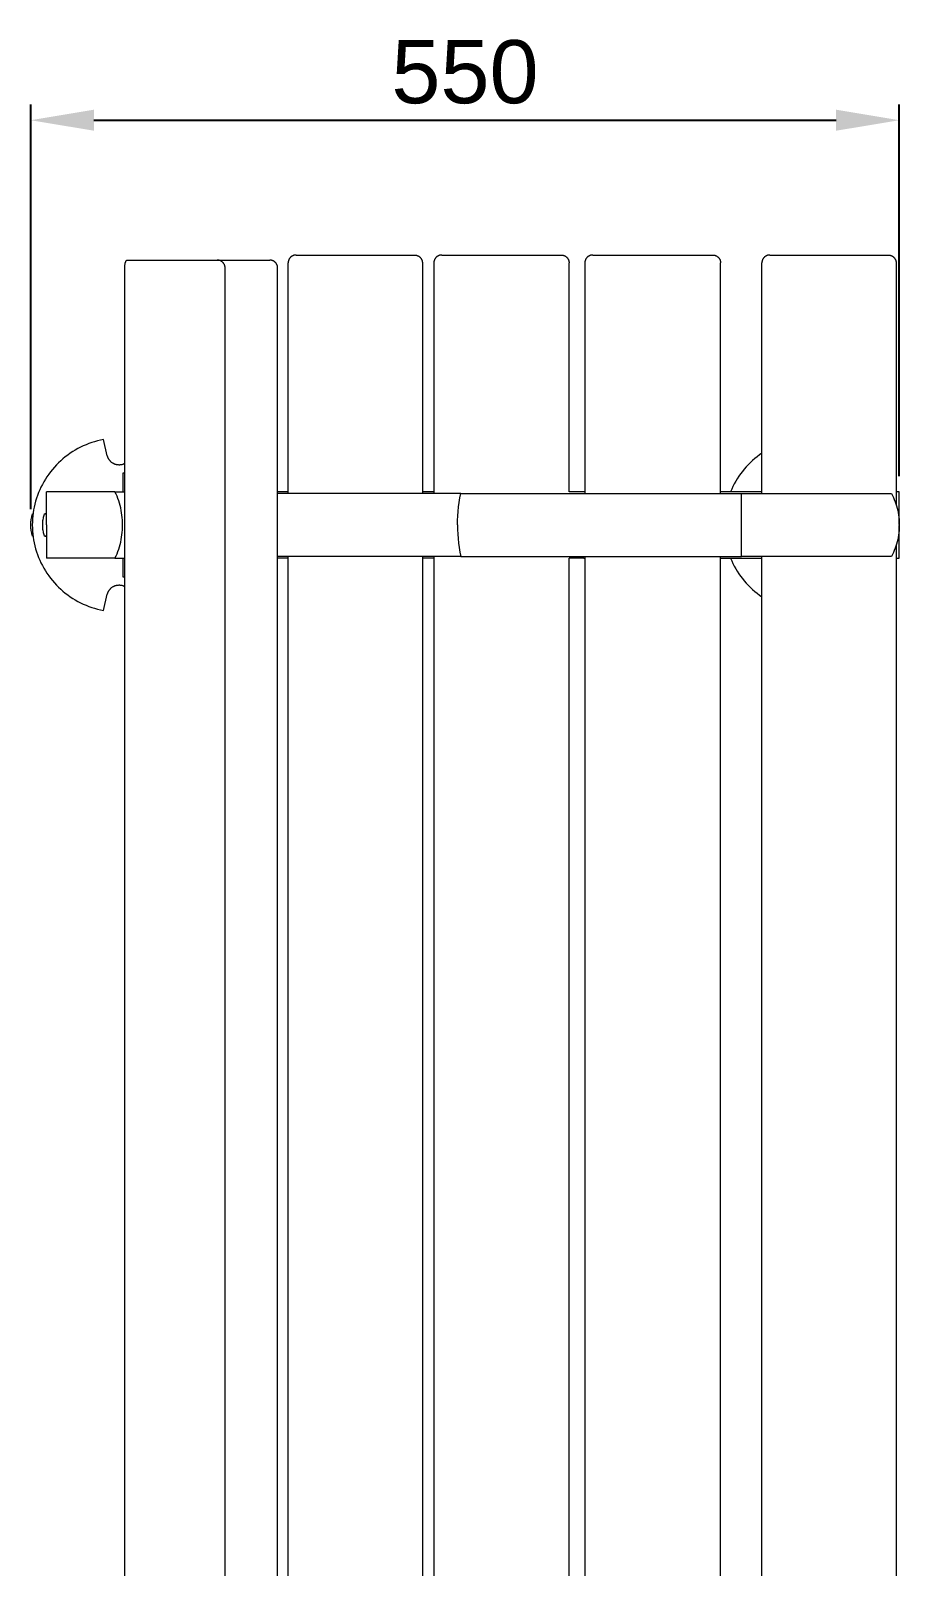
# Model space of a CAD drawing. Header units: millimetres. Extents: x -209 to 4251, y 50 to 3279.
# Drawn here: x -121 to 429, y 1023 to 1995 of the extents above; entities that cross this region are included whole.
import ezdxf

# ---------------------------------------------------------------- set-up
doc = ezdxf.new("R2010")
doc.units = ezdxf.units.MM
doc.layers.add('ZANO_R', color=7, linetype='Continuous', lineweight=0)
doc.layers.add('ZANO_W', color=1, linetype='Continuous', lineweight=0)
doc.styles.get("Standard").update_dxf_attribs({"font": 'ARIALUNI.TTF'})
doc.dimstyles.new('pl i ang', dxfattribs={"dimtxt": 50, "dimasz": 50, "dimexe": 1.25, "dimexo": 0.625, "dimgap": 10, "dimtad": 1, "dimtoh": 1, "dimtxsty": 'Standard', "dimcen": 2.5, "dimclrd": 1, "dimclre": 1, "dimclrt": 1, "dimadec": 0, "dimazin": 0, "dimtfac": 1, "dimtmove": 0, "dimatfit": 3, "dimfxl": 1, "dimarcsym": 1})

# ---------------------------------------------------------------- blocks, each defined once
blk = doc.blocks.new('*D426')
at = {"layer": 'ZANO_W', "color": 1, "lineweight": -2}
for p, q in [((-120.96, 1692.36), (-120.96, 1948.75)), ((429.04, 1713.36), (429.04, 1948.75)), ((-80.96, 1938.75), (389.04, 1938.75))]:
    blk.add_line(p, q, dxfattribs=at)
at = {"layer": 'ZANO_W', "color": 1}
for points in [[(-80.96, 1945.42), (-80.96, 1932.09), (-120.96, 1938.75)], [(389.04, 1932.09), (389.04, 1945.42), (429.04, 1938.75)]]:
    blk.add_solid(points, dxfattribs=at)
at = {"layer": 'ZANO_W', "color": 1, "insert": (154.04, 1969.19), "char_height": 40, "attachment_point": 5}
blk.add_mtext('550', dxfattribs=at)

msp = doc.modelspace()

# ---------------------------------------------------------------- linework, layer by layer
at = {"layer": 'ZANO_R'}
for p, q in [((-61.16, 1847.91), (-61.11, 1848.12)), ((-61.11, 1848.12), (-61.06, 1848.33)), ((-61.06, 1848.33), (-61.01, 1848.52)), ((-61.01, 1848.52), (-60.95, 1848.71)), ((-60.95, 1848.71), (-60.89, 1848.89)), ((-60.89, 1848.89), (-60.83, 1849.06)), ((-60.83, 1849.06), (-60.8, 1849.14)), ((-60.8, 1849.14), (-60.77, 1849.21)), ((-60.77, 1849.21), (-60.73, 1849.29)), ((-60.73, 1849.29), (-60.7, 1849.36)), ((-60.7, 1849.36), (-60.66, 1849.43)), ((-60.66, 1849.43), (-60.63, 1849.5)), ((-60.63, 1849.5), (-60.59, 1849.56)), ((-60.59, 1849.56), (-60.56, 1849.62)), ((-60.56, 1849.62), (-60.52, 1849.67)), ((-60.52, 1849.67), (-60.49, 1849.73)), ((-60.49, 1849.73), (-60.45, 1849.78)), ((-60.45, 1849.78), (-60.41, 1849.82)), ((-60.41, 1849.82), (-60.4, 1849.85)), ((-60.4, 1849.85), (-60.38, 1849.87)), ((-60.38, 1849.87), (-60.36, 1849.89)), ((-60.36, 1849.89), (-60.34, 1849.91)), ((-60.34, 1849.91), (-60.32, 1849.93)), ((-60.32, 1849.93), (-60.3, 1849.95)), ((-60.3, 1849.95), (-60.29, 1849.97)), ((-60.29, 1849.97), (-60.27, 1849.98)), ((-60.27, 1849.98), (-60.25, 1850)), ((-60.25, 1850), (-60.23, 1850.01)), ((-60.23, 1850.01), (-60.21, 1850.03)), ((-60.21, 1850.03), (-60.19, 1850.04)), ((-60.19, 1850.04), (-60.17, 1850.06)), ((-60.17, 1850.06), (-60.16, 1850.07)), ((-60.16, 1850.07), (-60.14, 1850.08)), ((-60.14, 1850.08), (-60.12, 1850.09)), ((-60.12, 1850.09), (-60.1, 1850.1)), ((-60.1, 1850.1), (-60.08, 1850.11)), ((-60.08, 1850.11), (-60.06, 1850.12)), ((-60.06, 1850.12), (-60.05, 1850.13)), ((-60.05, 1850.13), (-60.03, 1850.14)), ((-60.03, 1850.14), (-60.01, 1850.14)), ((-60.01, 1850.14), (-59.99, 1850.15)), ((-59.99, 1850.15), (-59.97, 1850.16)), ((-59.97, 1850.16), (-59.96, 1850.16)), ((-59.96, 1850.16), (-59.94, 1850.16)), ((-59.94, 1850.16), (-59.92, 1850.17)), ((-59.92, 1850.17), (-59.9, 1850.17)), ((-59.9, 1850.17), (-59.89, 1850.17)), ((-59.89, 1850.17), (-59.88, 1850.17)), ((-59.88, 1850.17), (-59.88, 1850.17)), ((-59.88, 1850.17), (-59.87, 1850.17)), ((-59.87, 1850.17), (-59.86, 1850.18)), ((-59.86, 1850.18), (-59.85, 1850.18)), ((-59.85, 1850.18), (-59.84, 1850.18)), ((-59.84, 1850.18), (-59.83, 1850.18)), ((-59.83, 1850.18), (-26.63, 1850.18)), ((-26.63, 1850.18), (-2.87, 1850.18)), ((-2.7, 1850.17), (-2.87, 1850.18)), ((-2.72, 1850.18), (6.63, 1850.18)), ((-2.53, 1850.16), (-2.7, 1850.17)), ((-2.36, 1850.15), (-2.53, 1850.16)), ((-2.19, 1850.13), (-2.36, 1850.15)), ((-2.02, 1850.1), (-2.19, 1850.13)), ((-1.85, 1850.07), (-2.02, 1850.1)), ((-1.69, 1850.03), (-1.85, 1850.07)), ((-1.52, 1849.99), (-1.69, 1850.03)), ((-1.36, 1849.94), (-1.52, 1849.99)), ((-1.2, 1849.89), (-1.36, 1849.94)), ((-1.04, 1849.83), (-1.2, 1849.89)), ((-0.88, 1849.76), (-1.04, 1849.83)), ((-0.72, 1849.69), (-0.88, 1849.76)), ((-0.57, 1849.62), (-0.72, 1849.69)), ((-0.42, 1849.53), (-0.57, 1849.62)), ((-0.27, 1849.45), (-0.42, 1849.53)), ((-0.13, 1849.36), (-0.27, 1849.45)), ((0.01, 1849.26), (-0.13, 1849.36)), ((0.15, 1849.16), (0.01, 1849.26)), ((0.28, 1849.05), (0.15, 1849.16)), ((0.41, 1848.94), (0.28, 1849.05)), ((0.54, 1848.83), (0.41, 1848.94)), ((0.66, 1848.71), (0.54, 1848.83)), ((0.78, 1848.59), (0.66, 1848.71)), ((0.9, 1848.46), (0.78, 1848.59)), ((1.01, 1848.33), (0.9, 1848.46)), ((1.11, 1848.2), (1.01, 1848.33)), ((1.21, 1848.06), (1.11, 1848.2)), ((1.31, 1847.92), (1.21, 1848.06)), ((6.63, 1850.18), (30.4, 1850.18)), ((30.57, 1850.17), (30.4, 1850.18)), ((30.74, 1850.16), (30.57, 1850.17)), ((30.91, 1850.15), (30.74, 1850.16)), ((31.08, 1850.13), (30.91, 1850.15)), ((31.24, 1850.1), (31.08, 1850.13)), ((31.41, 1850.07), (31.24, 1850.1)), ((31.58, 1850.03), (31.41, 1850.07)), ((31.74, 1849.99), (31.58, 1850.03)), ((31.91, 1849.94), (31.74, 1849.99)), ((32.07, 1849.89), (31.91, 1849.94)), ((32.23, 1849.83), (32.07, 1849.89)), ((32.39, 1849.76), (32.23, 1849.83)), ((32.54, 1849.69), (32.39, 1849.76)), ((32.7, 1849.62), (32.54, 1849.69)), ((32.85, 1849.53), (32.7, 1849.62)), ((32.99, 1849.45), (32.85, 1849.53)), ((33.14, 1849.36), (32.99, 1849.45)), ((33.28, 1849.26), (33.14, 1849.36)), ((33.42, 1849.16), (33.28, 1849.26)), ((33.55, 1849.05), (33.42, 1849.16)), ((33.68, 1848.94), (33.55, 1849.05)), ((33.81, 1848.83), (33.68, 1848.94)), ((33.93, 1848.71), (33.81, 1848.83)), ((34.05, 1848.59), (33.93, 1848.71)), ((34.16, 1848.46), (34.05, 1848.59)), ((34.27, 1848.33), (34.16, 1848.46)), ((34.38, 1848.2), (34.27, 1848.33)), ((34.48, 1848.06), (34.38, 1848.2)), ((34.58, 1847.92), (34.48, 1848.06)), ((42.07, 1848.7), (42.06, 1848.53)), ((42.06, 1848.53), (42.06, 1848.36)), ((42.06, 1702.36), (42.06, 1848.36)), ((42.08, 1848.87), (42.07, 1848.7)), ((42.1, 1849.04), (42.08, 1848.87)), ((42.13, 1849.21), (42.1, 1849.04)), ((42.16, 1849.38), (42.13, 1849.21)), ((42.2, 1849.54), (42.16, 1849.38)), ((42.24, 1849.71), (42.2, 1849.54)), ((42.29, 1849.87), (42.24, 1849.71)), ((42.35, 1850.04), (42.29, 1849.87)), ((42.41, 1850.2), (42.35, 1850.04)), ((42.47, 1850.35), (42.41, 1850.2)), ((42.54, 1850.51), (42.47, 1850.35)), ((42.62, 1850.66), (42.54, 1850.51)), ((42.7, 1850.81), (42.62, 1850.66)), ((42.79, 1850.96), (42.7, 1850.81)), ((42.88, 1851.1), (42.79, 1850.96)), ((42.97, 1851.24), (42.88, 1851.1)), ((43.07, 1851.38), (42.97, 1851.24)), ((43.18, 1851.52), (43.07, 1851.38)), ((43.29, 1851.65), (43.18, 1851.52)), ((43.4, 1851.77), (43.29, 1851.65)), ((43.52, 1851.9), (43.4, 1851.77)), ((43.65, 1852.02), (43.52, 1851.9)), ((43.77, 1852.13), (43.65, 1852.02)), ((43.9, 1852.24), (43.77, 1852.13)), ((44.04, 1852.34), (43.9, 1852.24)), ((44.17, 1852.45), (44.04, 1852.34)), ((44.32, 1852.54), (44.17, 1852.45)), ((44.46, 1852.63), (44.32, 1852.54)), ((44.61, 1852.72), (44.46, 1852.63)), ((44.76, 1852.8), (44.61, 1852.72)), ((44.91, 1852.88), (44.76, 1852.8)), ((45.07, 1852.95), (44.91, 1852.88)), ((45.22, 1853.01), (45.07, 1852.95)), ((45.38, 1853.07), (45.22, 1853.01)), ((45.55, 1853.13), (45.38, 1853.07)), ((45.71, 1853.18), (45.55, 1853.13)), ((45.87, 1853.22), (45.71, 1853.18)), ((46.04, 1853.26), (45.87, 1853.22)), ((46.21, 1853.29), (46.04, 1853.26)), ((46.38, 1853.31), (46.21, 1853.29)), ((46.55, 1853.33), (46.38, 1853.31)), ((46.72, 1853.35), (46.55, 1853.33)), ((46.89, 1853.36), (46.72, 1853.35)), ((47.06, 1853.36), (46.89, 1853.36)), ((47.06, 1853.36), (122.06, 1853.36)), ((122.06, 1853.36), (122.23, 1853.36)), ((122.23, 1853.36), (122.4, 1853.35)), ((122.4, 1853.35), (122.57, 1853.33)), ((122.57, 1853.33), (122.74, 1853.31)), ((122.74, 1853.31), (122.91, 1853.29)), ((122.91, 1853.29), (123.08, 1853.26)), ((123.08, 1853.26), (123.24, 1853.22)), ((123.24, 1853.22), (123.41, 1853.18)), ((123.41, 1853.18), (123.57, 1853.13)), ((123.57, 1853.13), (123.73, 1853.07)), ((123.73, 1853.07), (123.89, 1853.01)), ((123.89, 1853.01), (124.05, 1852.95)), ((124.05, 1852.95), (124.21, 1852.88)), ((124.21, 1852.88), (124.36, 1852.8)), ((124.36, 1852.8), (124.51, 1852.72)), ((124.51, 1852.72), (124.66, 1852.63)), ((124.66, 1852.63), (124.8, 1852.54)), ((124.8, 1852.54), (124.94, 1852.45)), ((124.94, 1852.45), (125.08, 1852.34)), ((125.08, 1852.34), (125.21, 1852.24)), ((125.21, 1852.24), (125.34, 1852.13)), ((125.34, 1852.13), (125.47, 1852.02)), ((125.47, 1852.02), (125.59, 1851.9)), ((125.59, 1851.9), (125.71, 1851.77)), ((125.71, 1851.77), (125.83, 1851.65)), ((125.83, 1851.65), (125.94, 1851.52)), ((125.94, 1851.52), (126.04, 1851.38)), ((126.04, 1851.38), (126.14, 1851.24)), ((126.14, 1851.24), (126.24, 1851.1)), ((126.24, 1851.1), (126.33, 1850.96)), ((126.33, 1850.96), (126.42, 1850.81)), ((126.42, 1850.81), (126.5, 1850.66)), ((126.5, 1850.66), (126.57, 1850.51)), ((126.57, 1850.51), (126.64, 1850.35)), ((126.64, 1850.35), (126.71, 1850.2)), ((126.71, 1850.2), (126.77, 1850.04)), ((126.77, 1850.04), (126.82, 1849.87)), ((126.82, 1849.87), (126.87, 1849.71)), ((126.87, 1849.71), (126.92, 1849.54)), ((126.92, 1849.54), (126.95, 1849.38)), ((126.95, 1849.38), (126.99, 1849.21)), ((126.99, 1849.21), (127.01, 1849.04)), ((127.01, 1849.04), (127.03, 1848.87)), ((127.03, 1848.87), (127.05, 1848.7)), ((127.05, 1848.7), (127.06, 1848.53)), ((127.06, 1848.53), (127.06, 1848.36)), ((127.06, 1848.36), (127.06, 1702.36)), ((134.34, 1848.7), (134.33, 1848.53)), ((134.33, 1848.53), (134.33, 1848.36)), ((134.33, 1848.36), (134.33, 1702.36)), ((134.35, 1848.87), (134.34, 1848.7)), ((134.37, 1849.04), (134.35, 1848.87)), ((134.4, 1849.21), (134.37, 1849.04)), ((134.43, 1849.38), (134.4, 1849.21)), ((134.47, 1849.54), (134.43, 1849.38)), ((134.51, 1849.71), (134.47, 1849.54)), ((134.56, 1849.87), (134.51, 1849.71)), ((134.61, 1850.04), (134.56, 1849.87)), ((134.67, 1850.2), (134.61, 1850.04)), ((134.74, 1850.35), (134.67, 1850.2)), ((134.81, 1850.51), (134.74, 1850.35)), ((134.89, 1850.66), (134.81, 1850.51)), ((134.97, 1850.81), (134.89, 1850.66)), ((135.05, 1850.96), (134.97, 1850.81)), ((135.15, 1851.1), (135.05, 1850.96)), ((135.24, 1851.24), (135.15, 1851.1)), ((135.34, 1851.38), (135.24, 1851.24)), ((135.45, 1851.52), (135.34, 1851.38)), ((135.56, 1851.65), (135.45, 1851.52)), ((135.67, 1851.77), (135.56, 1851.65)), ((135.79, 1851.9), (135.67, 1851.77)), ((135.91, 1852.02), (135.79, 1851.9)), ((136.04, 1852.13), (135.91, 1852.02)), ((136.17, 1852.24), (136.04, 1852.13)), ((136.3, 1852.34), (136.17, 1852.24)), ((136.44, 1852.45), (136.3, 1852.34)), ((136.58, 1852.54), (136.44, 1852.45)), ((136.73, 1852.63), (136.58, 1852.54)), ((136.88, 1852.72), (136.73, 1852.63)), ((137.03, 1852.8), (136.88, 1852.72)), ((137.18, 1852.88), (137.03, 1852.8)), ((137.33, 1852.95), (137.18, 1852.88)), ((137.49, 1853.01), (137.33, 1852.95)), ((137.65, 1853.07), (137.49, 1853.01)), ((137.81, 1853.13), (137.65, 1853.07)), ((137.98, 1853.18), (137.81, 1853.13)), ((138.14, 1853.22), (137.98, 1853.18)), ((138.31, 1853.26), (138.14, 1853.22)), ((138.48, 1853.29), (138.31, 1853.26)), ((138.65, 1853.31), (138.48, 1853.29)), ((138.81, 1853.33), (138.65, 1853.31)), ((138.98, 1853.35), (138.81, 1853.33)), ((139.16, 1853.36), (138.98, 1853.35)), ((139.33, 1853.36), (139.16, 1853.36)), ((139.33, 1853.36), (214.31, 1853.36)), ((214.31, 1853.36), (214.96, 1853.36)), ((214.96, 1853.36), (215.13, 1853.36)), ((215.13, 1853.36), (215.3, 1853.35)), ((215.3, 1853.35), (215.47, 1853.33)), ((215.47, 1853.33), (215.64, 1853.31)), ((215.64, 1853.31), (215.81, 1853.29)), ((215.81, 1853.29), (215.98, 1853.26)), ((215.98, 1853.26), (216.14, 1853.22)), ((216.14, 1853.22), (216.31, 1853.18)), ((216.31, 1853.18), (216.47, 1853.13)), ((216.47, 1853.13), (216.64, 1853.07)), ((216.64, 1853.07), (216.8, 1853.01)), ((216.8, 1853.01), (216.95, 1852.95)), ((216.95, 1852.95), (217.11, 1852.88)), ((217.11, 1852.88), (217.26, 1852.8)), ((217.26, 1852.8), (217.41, 1852.72)), ((217.41, 1852.72), (217.56, 1852.63)), ((217.56, 1852.63), (217.7, 1852.54)), ((217.7, 1852.54), (217.84, 1852.45)), ((217.84, 1852.45), (217.98, 1852.34)), ((217.98, 1852.34), (218.12, 1852.24)), ((218.12, 1852.24), (218.25, 1852.13)), ((218.25, 1852.13), (218.37, 1852.01)), ((218.37, 1852.01), (218.5, 1851.9)), ((218.5, 1851.9), (218.61, 1851.77)), ((218.61, 1851.77), (218.73, 1851.65)), ((218.73, 1851.65), (218.84, 1851.52)), ((218.84, 1851.52), (218.94, 1851.38)), ((218.94, 1851.38), (219.05, 1851.24)), ((219.05, 1851.24), (219.14, 1851.1)), ((219.14, 1851.1), (219.23, 1850.96)), ((219.23, 1850.96), (219.32, 1850.81)), ((219.32, 1850.81), (219.4, 1850.66)), ((219.4, 1850.66), (219.48, 1850.51)), ((219.48, 1850.51), (219.55, 1850.35)), ((219.55, 1850.35), (219.61, 1850.19)), ((219.61, 1850.19), (219.67, 1850.04)), ((219.67, 1850.04), (219.73, 1849.87)), ((219.73, 1849.87), (219.77, 1849.71)), ((219.77, 1849.71), (219.82, 1849.54)), ((219.82, 1849.54), (219.86, 1849.38)), ((219.86, 1849.38), (219.89, 1849.21)), ((219.89, 1849.21), (219.91, 1849.04)), ((219.91, 1849.04), (219.93, 1848.87)), ((219.93, 1848.87), (219.95, 1848.7)), ((219.95, 1848.7), (219.96, 1848.53)), ((219.96, 1848.53), (219.96, 1848.36)), ((219.96, 1703.36), (219.96, 1848.36)), ((229.93, 1848.7), (229.92, 1848.53)), ((229.92, 1848.53), (229.92, 1848.36)), ((229.92, 1848.36), (229.92, 1702.36)), ((229.95, 1848.87), (229.93, 1848.7)), ((229.97, 1849.04), (229.95, 1848.87)), ((229.99, 1849.21), (229.97, 1849.04)), ((230.02, 1849.38), (229.99, 1849.21)), ((230.06, 1849.54), (230.02, 1849.38)), ((230.1, 1849.71), (230.06, 1849.54)), ((230.15, 1849.87), (230.1, 1849.71)), ((230.21, 1850.04), (230.15, 1849.87)), ((230.27, 1850.2), (230.21, 1850.04)), ((230.33, 1850.35), (230.27, 1850.2)), ((230.4, 1850.51), (230.33, 1850.35)), ((230.48, 1850.66), (230.4, 1850.51)), ((230.56, 1850.81), (230.48, 1850.66)), ((230.65, 1850.96), (230.56, 1850.81)), ((230.74, 1851.1), (230.65, 1850.96)), ((230.83, 1851.24), (230.74, 1851.1)), ((230.94, 1851.38), (230.83, 1851.24)), ((231.04, 1851.52), (230.94, 1851.38)), ((231.15, 1851.65), (231.04, 1851.52)), ((231.26, 1851.77), (231.15, 1851.65)), ((231.38, 1851.9), (231.26, 1851.77)), ((231.51, 1852.02), (231.38, 1851.9)), ((231.63, 1852.13), (231.51, 1852.02)), ((231.76, 1852.24), (231.63, 1852.13)), ((231.9, 1852.34), (231.76, 1852.24)), ((232.04, 1852.45), (231.9, 1852.34)), ((232.18, 1852.54), (232.04, 1852.45)), ((232.32, 1852.63), (232.18, 1852.54)), ((232.47, 1852.72), (232.32, 1852.63)), ((232.62, 1852.8), (232.47, 1852.72)), ((232.77, 1852.88), (232.62, 1852.8)), ((232.93, 1852.95), (232.77, 1852.88)), ((233.08, 1853.01), (232.93, 1852.95)), ((233.24, 1853.07), (233.08, 1853.01)), ((233.41, 1853.13), (233.24, 1853.07)), ((233.57, 1853.18), (233.41, 1853.13)), ((233.74, 1853.22), (233.57, 1853.18)), ((233.9, 1853.26), (233.74, 1853.22)), ((234.07, 1853.29), (233.9, 1853.26)), ((234.24, 1853.31), (234.07, 1853.29)), ((234.41, 1853.33), (234.24, 1853.31)), ((234.58, 1853.35), (234.41, 1853.33)), ((234.75, 1853.36), (234.58, 1853.35)), ((234.92, 1853.36), (234.75, 1853.36)), ((234.92, 1853.36), (309.89, 1853.36)), ((309.89, 1853.36), (310.9, 1853.36)), ((310.9, 1853.36), (311.08, 1853.36)), ((311.08, 1853.36), (311.25, 1853.35)), ((311.25, 1853.35), (311.43, 1853.33)), ((311.43, 1853.33), (311.6, 1853.31)), ((311.6, 1853.31), (311.77, 1853.28)), ((311.77, 1853.28), (311.94, 1853.25)), ((311.94, 1853.25), (312.11, 1853.21)), ((312.11, 1853.21), (312.28, 1853.17)), ((312.28, 1853.17), (312.45, 1853.12)), ((312.45, 1853.12), (312.61, 1853.06)), ((312.61, 1853.06), (312.78, 1853)), ((312.78, 1853), (312.94, 1852.93)), ((312.94, 1852.93), (313.09, 1852.85)), ((313.09, 1852.85), (313.25, 1852.78)), ((313.25, 1852.78), (313.4, 1852.69)), ((313.4, 1852.69), (313.55, 1852.6)), ((313.55, 1852.6), (313.7, 1852.51)), ((313.7, 1852.51), (313.84, 1852.41)), ((313.84, 1852.41), (313.98, 1852.3)), ((313.98, 1852.3), (314.12, 1852.19)), ((314.12, 1852.19), (314.25, 1852.08)), ((314.25, 1852.08), (314.38, 1851.96)), ((314.38, 1851.96), (314.5, 1851.83)), ((314.5, 1851.83), (314.62, 1851.71)), ((314.62, 1851.71), (314.73, 1851.57)), ((314.73, 1851.57), (314.84, 1851.44)), ((314.84, 1851.44), (314.95, 1851.3)), ((314.95, 1851.3), (315.05, 1851.16)), ((315.05, 1851.16), (315.14, 1851.01)), ((315.14, 1851.01), (315.23, 1850.86)), ((315.23, 1850.86), (315.32, 1850.71)), ((315.32, 1850.71), (315.4, 1850.55)), ((315.4, 1850.55), (315.47, 1850.39)), ((315.47, 1850.39), (315.54, 1850.23)), ((315.54, 1850.23), (315.6, 1850.07)), ((315.6, 1850.07), (315.66, 1849.91)), ((315.66, 1849.91), (315.71, 1849.74)), ((315.71, 1849.74), (315.75, 1849.57)), ((315.75, 1849.57), (315.79, 1849.4)), ((315.79, 1849.4), (315.83, 1849.23)), ((315.83, 1849.23), (315.85, 1849.06)), ((315.85, 1849.06), (315.87, 1848.88)), ((315.87, 1848.88), (315.89, 1848.71)), ((315.89, 1848.71), (315.9, 1848.54)), ((315.9, 1848.54), (315.9, 1848.36)), ((315.9, 1702.36), (315.9, 1848.36)), ((342.05, 1848.7), (342.04, 1848.53)), ((342.04, 1848.53), (342.04, 1848.36)), ((342.04, 1702.36), (342.04, 1848.36)), ((342.06, 1848.87), (342.05, 1848.7)), ((342.08, 1849.04), (342.06, 1848.87)), ((342.11, 1849.21), (342.08, 1849.04)), ((342.14, 1849.38), (342.11, 1849.21)), ((342.18, 1849.54), (342.14, 1849.38)), ((342.22, 1849.71), (342.18, 1849.54)), ((342.27, 1849.87), (342.22, 1849.71)), ((342.32, 1850.04), (342.27, 1849.87)), ((342.38, 1850.2), (342.32, 1850.04)), ((342.45, 1850.35), (342.38, 1850.2)), ((342.52, 1850.51), (342.45, 1850.35)), ((342.6, 1850.66), (342.52, 1850.51)), ((342.68, 1850.81), (342.6, 1850.66)), ((342.76, 1850.96), (342.68, 1850.81)), ((342.86, 1851.1), (342.76, 1850.96)), ((342.95, 1851.24), (342.86, 1851.1)), ((343.05, 1851.38), (342.95, 1851.24)), ((343.16, 1851.52), (343.05, 1851.38)), ((343.27, 1851.65), (343.16, 1851.52)), ((343.38, 1851.77), (343.27, 1851.65)), ((343.5, 1851.9), (343.38, 1851.77)), ((343.62, 1852.02), (343.5, 1851.9)), ((343.75, 1852.13), (343.62, 1852.02)), ((343.88, 1852.24), (343.75, 1852.13)), ((344.01, 1852.34), (343.88, 1852.24)), ((344.15, 1852.45), (344.01, 1852.34)), ((344.29, 1852.54), (344.15, 1852.45)), ((344.44, 1852.63), (344.29, 1852.54)), ((344.59, 1852.72), (344.44, 1852.63)), ((344.74, 1852.8), (344.59, 1852.72)), ((344.89, 1852.88), (344.74, 1852.8)), ((345.04, 1852.95), (344.89, 1852.88)), ((345.2, 1853.01), (345.04, 1852.95)), ((345.36, 1853.07), (345.2, 1853.01)), ((345.52, 1853.13), (345.36, 1853.07)), ((345.69, 1853.18), (345.52, 1853.13)), ((345.85, 1853.22), (345.69, 1853.18)), ((346.02, 1853.26), (345.85, 1853.22)), ((346.19, 1853.29), (346.02, 1853.26)), ((346.36, 1853.31), (346.19, 1853.29)), ((346.52, 1853.33), (346.36, 1853.31)), ((346.69, 1853.35), (346.52, 1853.33)), ((346.87, 1853.36), (346.69, 1853.35)), ((347.04, 1853.36), (346.87, 1853.36)), ((347.04, 1853.36), (422.04, 1853.36)), ((422.04, 1853.36), (422.21, 1853.36)), ((422.21, 1853.36), (422.38, 1853.35)), ((422.38, 1853.35), (422.55, 1853.33)), ((422.55, 1853.33), (422.72, 1853.31)), ((422.72, 1853.31), (422.89, 1853.29)), ((422.89, 1853.29), (423.05, 1853.26)), ((423.05, 1853.26), (423.22, 1853.22)), ((423.22, 1853.22), (423.39, 1853.18)), ((423.39, 1853.18), (423.55, 1853.13)), ((423.55, 1853.13), (423.71, 1853.07)), ((423.71, 1853.07), (423.87, 1853.01)), ((423.87, 1853.01), (424.03, 1852.95)), ((424.03, 1852.95), (424.18, 1852.88)), ((424.18, 1852.88), (424.34, 1852.8)), ((424.34, 1852.8), (424.49, 1852.72)), ((424.49, 1852.72), (424.63, 1852.63)), ((424.63, 1852.63), (424.78, 1852.54)), ((424.78, 1852.54), (424.92, 1852.45)), ((424.92, 1852.45), (425.06, 1852.34)), ((425.06, 1852.34), (425.19, 1852.24)), ((425.19, 1852.24), (425.32, 1852.13)), ((425.32, 1852.13), (425.45, 1852.02)), ((425.45, 1852.02), (425.57, 1851.9)), ((425.57, 1851.9), (425.69, 1851.77)), ((425.69, 1851.77), (425.8, 1851.65)), ((425.8, 1851.65), (425.91, 1851.52)), ((425.91, 1851.52), (426.02, 1851.38)), ((426.02, 1851.38), (426.12, 1851.24)), ((426.12, 1851.24), (426.22, 1851.1)), ((426.22, 1851.1), (426.31, 1850.96)), ((426.31, 1850.96), (426.39, 1850.81)), ((426.39, 1850.81), (426.48, 1850.66)), ((426.48, 1850.66), (426.55, 1850.51)), ((426.55, 1850.51), (426.62, 1850.35)), ((426.62, 1850.35), (426.69, 1850.2)), ((426.69, 1850.2), (426.75, 1850.04)), ((426.75, 1850.04), (426.8, 1849.87)), ((426.8, 1849.87), (426.85, 1849.71)), ((426.85, 1849.71), (426.89, 1849.54)), ((426.89, 1849.54), (426.93, 1849.38)), ((426.93, 1849.38), (426.96, 1849.21)), ((426.96, 1849.21), (426.99, 1849.04)), ((426.99, 1849.04), (427.01, 1848.87)), ((427.01, 1848.87), (427.02, 1848.7)), ((427.02, 1848.7), (427.03, 1848.53)), ((427.03, 1848.53), (427.04, 1848.36)), ((427.04, 1848.36), (427.04, 1695.24)), ((-61.42, 1845.18), (-61.41, 1845.63)), ((-61.42, 55.18), (-61.42, 1845.18)), ((-61.41, 1845.63), (-61.39, 1846.09)), ((-61.39, 1846.09), (-61.35, 1846.55)), ((-61.35, 1846.55), (-61.3, 1847.02)), ((-61.3, 1847.02), (-61.27, 1847.25)), ((-61.27, 1847.25), (-61.24, 1847.47)), ((-61.24, 1847.47), (-61.2, 1847.69)), ((-61.2, 1847.69), (-61.16, 1847.91)), ((1.4, 1847.77), (1.31, 1847.92)), ((1.49, 1847.63), (1.4, 1847.77)), ((1.57, 1847.48), (1.49, 1847.63)), ((1.64, 1847.32), (1.57, 1847.48)), ((1.71, 1847.17), (1.64, 1847.32)), ((1.78, 1847.01), (1.71, 1847.17)), ((1.84, 1846.85), (1.78, 1847.01)), ((1.89, 1846.69), (1.84, 1846.85)), ((1.94, 1846.52), (1.89, 1846.69)), ((1.99, 1846.36), (1.94, 1846.52)), ((2.02, 1846.19), (1.99, 1846.36)), ((2.06, 1846.03), (2.02, 1846.19)), ((2.08, 1845.86), (2.06, 1846.03)), ((2.1, 1845.69), (2.08, 1845.86)), ((2.12, 1845.52), (2.1, 1845.69)), ((2.12, 1845.35), (2.12, 1845.52)), ((2.13, 1845.18), (2.12, 1845.35)), ((2.13, 55.18), (2.13, 1845.18)), ((34.67, 1847.77), (34.58, 1847.92)), ((34.75, 1847.63), (34.67, 1847.77)), ((34.83, 1847.48), (34.75, 1847.63)), ((34.91, 1847.32), (34.83, 1847.48)), ((34.98, 1847.17), (34.91, 1847.32)), ((35.05, 1847.01), (34.98, 1847.17)), ((35.11, 1846.85), (35.05, 1847.01)), ((35.16, 1846.69), (35.11, 1846.85)), ((35.21, 1846.52), (35.16, 1846.69)), ((35.25, 1846.36), (35.21, 1846.52)), ((35.29, 1846.19), (35.25, 1846.36)), ((35.32, 1846.03), (35.29, 1846.19)), ((35.35, 1845.86), (35.32, 1846.03)), ((35.37, 1845.69), (35.35, 1845.86)), ((35.38, 1845.52), (35.37, 1845.69)), ((35.39, 1845.35), (35.38, 1845.52)), ((35.4, 1845.18), (35.39, 1845.35)), ((35.4, 55.18), (35.4, 1845.18)), ((-89.39, 1731.64), (-91.09, 1730.76)), ((-87.67, 1732.46), (-89.39, 1731.64)), ((-85.91, 1733.22), (-87.67, 1732.46)), ((-84.14, 1733.91), (-85.91, 1733.22)), ((-82.34, 1734.55), (-84.14, 1733.91)), ((-80.52, 1735.12), (-82.34, 1734.55)), ((-78.68, 1735.63), (-80.52, 1735.12)), ((-76.82, 1736.07), (-78.68, 1735.63)), ((-74.95, 1736.45), (-76.82, 1736.07)), ((-72.45, 1726.23), (-74.95, 1736.45)), ((-103.35, 1721.75), (-104.7, 1720.39)), ((-101.96, 1723.06), (-103.35, 1721.75)), ((-100.53, 1724.32), (-101.96, 1723.06)), ((-99.05, 1725.53), (-100.53, 1724.32)), ((-97.53, 1726.68), (-99.05, 1725.53)), ((-95.98, 1727.79), (-97.53, 1726.68)), ((-94.38, 1728.84), (-95.98, 1727.79)), ((-92.75, 1729.83), (-94.38, 1728.84)), ((-91.09, 1730.76), (-92.75, 1729.83)), ((-72.38, 1725.97), (-72.45, 1726.23)), ((-72.3, 1725.71), (-72.38, 1725.97)), ((-72.22, 1725.46), (-72.3, 1725.71)), ((-72.12, 1725.21), (-72.22, 1725.46)), ((-72.02, 1724.96), (-72.12, 1725.21)), ((-71.91, 1724.72), (-72.02, 1724.96)), ((-71.79, 1724.48), (-71.91, 1724.72)), ((-71.66, 1724.24), (-71.79, 1724.48)), ((-71.52, 1724.01), (-71.66, 1724.24)), ((-71.37, 1723.79), (-71.52, 1724.01)), ((-71.22, 1723.57), (-71.37, 1723.79)), ((-71.06, 1723.35), (-71.22, 1723.57)), ((-70.89, 1723.14), (-71.06, 1723.35)), ((-70.72, 1722.94), (-70.89, 1723.14)), ((-70.54, 1722.74), (-70.72, 1722.94)), ((-70.35, 1722.55), (-70.54, 1722.74)), ((-70.15, 1722.37), (-70.35, 1722.55)), ((-69.95, 1722.19), (-70.15, 1722.37)), ((-69.75, 1722.02), (-69.95, 1722.19)), ((-69.53, 1721.86), (-69.75, 1722.02)), ((-69.31, 1721.7), (-69.53, 1721.86)), ((-69.09, 1721.56), (-69.31, 1721.7)), ((334.75, 1721.9), (333.42, 1720.57)), ((336.12, 1723.18), (334.75, 1721.9)), ((337.54, 1724.42), (336.12, 1723.18)), ((339, 1725.61), (337.54, 1724.42)), ((340.5, 1726.74), (339, 1725.61)), ((342.04, 1727.83), (340.5, 1726.74)), ((-110.67, 1712.96), (-111.7, 1711.36)), ((-109.58, 1714.53), (-110.67, 1712.96)), ((-108.44, 1716.06), (-109.58, 1714.53)), ((-107.24, 1717.55), (-108.44, 1716.06)), ((-105.99, 1718.99), (-107.24, 1717.55)), ((-104.7, 1720.39), (-105.99, 1718.99)), ((-68.86, 1721.42), (-69.09, 1721.56)), ((-68.63, 1721.29), (-68.86, 1721.42)), ((-68.39, 1721.16), (-68.63, 1721.29)), ((-68.15, 1721.05), (-68.39, 1721.16)), ((-67.9, 1720.94), (-68.15, 1721.05)), ((-67.65, 1720.84), (-67.9, 1720.94)), ((-67.4, 1720.75), (-67.65, 1720.84)), ((-67.14, 1720.67), (-67.4, 1720.75)), ((-66.88, 1720.6), (-67.14, 1720.67)), ((-66.62, 1720.54), (-66.88, 1720.6)), ((-66.36, 1720.49), (-66.62, 1720.54)), ((-66.1, 1720.44), (-66.36, 1720.49)), ((-65.83, 1720.41), (-66.1, 1720.44)), ((-65.56, 1720.38), (-65.83, 1720.41)), ((-65.3, 1720.37), (-65.56, 1720.38)), ((-65.03, 1720.36), (-65.3, 1720.37)), ((-64.76, 1720.36), (-65.03, 1720.36)), ((-64.49, 1720.38), (-64.76, 1720.36)), ((-64.23, 1720.4), (-64.49, 1720.38)), ((-63.96, 1720.43), (-64.23, 1720.4)), ((-63.69, 1720.47), (-63.96, 1720.43)), ((-63.43, 1720.52), (-63.69, 1720.47)), ((-63.17, 1720.57), (-63.43, 1720.52)), ((-62.91, 1720.64), (-63.17, 1720.57)), ((-62.65, 1720.72), (-62.91, 1720.64)), ((-62.4, 1720.8), (-62.65, 1720.72)), ((-62.15, 1720.9), (-62.4, 1720.8)), ((-62.32, 1703.36), (-62.32, 1715.36)), ((-62.32, 1715.36), (-61.42, 1715.36)), ((-61.9, 1721), (-62.15, 1720.9)), ((-61.66, 1721.11), (-61.9, 1721)), ((-61.42, 1721.23), (-61.66, 1721.11)), ((327.5, 1713.28), (326.47, 1711.7)), ((328.58, 1714.82), (327.5, 1713.28)), ((329.72, 1716.31), (328.58, 1714.82)), ((330.9, 1717.77), (329.72, 1716.31)), ((332.14, 1719.19), (330.9, 1717.77)), ((333.42, 1720.57), (332.14, 1719.19)), ((-116.01, 1702.85), (-116.69, 1701.07)), ((-115.27, 1704.61), (-116.01, 1702.85)), ((-114.46, 1706.34), (-115.27, 1704.61)), ((-113.6, 1708.05), (-114.46, 1706.34)), ((-112.68, 1709.72), (-113.6, 1708.05)), ((-111.7, 1711.36), (-112.68, 1709.72)), ((-110.96, 1682.36), (-110.96, 1703.36)), ((-103.36, 1703.36), (-110.96, 1703.36)), ((-103.06, 1703.36), (-103.36, 1703.36)), ((-102.96, 1703.36), (-103.06, 1703.36)), ((-102.69, 1703.36), (-102.96, 1703.36)), ((-102.57, 1703.36), (-102.69, 1703.36)), ((-102.47, 1703.36), (-102.57, 1703.36)), ((-102.18, 1703.36), (-102.47, 1703.36)), ((-101.88, 1703.36), (-102.18, 1703.36)), ((-101.39, 1703.36), (-101.88, 1703.36)), ((-101.3, 1703.36), (-101.39, 1703.36)), ((-101, 1703.36), (-101.3, 1703.36)), ((-100.72, 1703.36), (-101, 1703.36)), ((-100.23, 1703.36), (-100.72, 1703.36)), ((-100.09, 1703.36), (-100.23, 1703.36)), ((-99.84, 1703.36), (-100.09, 1703.36)), ((-99.58, 1703.36), (-99.84, 1703.36)), ((-99.07, 1703.36), (-99.58, 1703.36)), ((-99.01, 1703.36), (-99.07, 1703.36)), ((-98.68, 1703.36), (-99.01, 1703.36)), ((-98.44, 1703.36), (-98.68, 1703.36)), ((-97.91, 1703.36), (-98.44, 1703.36)), ((-97.88, 1703.36), (-97.91, 1703.36)), ((-97.53, 1703.36), (-97.88, 1703.36)), ((-97.32, 1703.36), (-97.53, 1703.36)), ((-96.77, 1703.36), (-97.32, 1703.36)), ((-96.69, 1703.36), (-96.77, 1703.36)), ((-96.39, 1703.36), (-96.69, 1703.36)), ((-96.22, 1703.36), (-96.39, 1703.36)), ((-95.64, 1703.36), (-96.22, 1703.36)), ((-95.44, 1703.36), (-95.64, 1703.36)), ((-95.26, 1703.36), (-95.44, 1703.36)), ((-95.12, 1703.36), (-95.26, 1703.36)), ((-94.14, 1703.36), (-95.12, 1703.36)), ((-94.04, 1703.36), (-94.14, 1703.36)), ((-93.77, 1703.36), (-94.04, 1703.36)), ((-93.67, 1703.36), (-93.77, 1703.36)), ((-93.03, 1703.36), (-93.67, 1703.36)), ((-92.95, 1703.36), (-93.03, 1703.36)), ((-92.66, 1703.36), (-92.95, 1703.36)), ((-92.45, 1703.36), (-92.66, 1703.36)), ((-91.92, 1703.36), (-92.45, 1703.36)), ((-91.72, 1703.36), (-91.92, 1703.36)), ((-91.56, 1703.36), (-91.72, 1703.36)), ((-91.41, 1703.36), (-91.56, 1703.36)), ((-91.19, 1703.36), (-91.41, 1703.36)), ((-91.14, 1703.36), (-91.19, 1703.36)), ((-90.47, 1703.36), (-91.14, 1703.36)), ((-90.38, 1703.36), (-90.47, 1703.36)), ((-90.11, 1703.36), (-90.38, 1703.36)), ((-89.88, 1703.36), (-90.11, 1703.36)), ((-89.39, 1703.36), (-89.88, 1703.36)), ((-89.27, 1703.36), (-89.39, 1703.36)), ((-89.04, 1703.36), (-89.27, 1703.36)), ((-88.87, 1703.36), (-89.04, 1703.36)), ((-88.68, 1703.36), (-88.87, 1703.36)), ((-88.63, 1703.36), (-88.68, 1703.36)), ((-87.97, 1703.36), (-88.63, 1703.36)), ((-87.89, 1703.36), (-87.97, 1703.36)), ((-87.62, 1703.36), (-87.89, 1703.36)), ((-87.4, 1703.36), (-87.62, 1703.36)), ((-86.92, 1703.36), (-87.4, 1703.36)), ((-86.84, 1703.36), (-86.92, 1703.36)), ((-86.57, 1703.36), (-86.84, 1703.36)), ((-86.44, 1703.36), (-86.57, 1703.36)), ((-86.23, 1703.36), (-86.44, 1703.36)), ((-86.15, 1703.36), (-86.23, 1703.36)), ((-85.54, 1703.36), (-86.15, 1703.36)), ((-85.49, 1703.36), (-85.54, 1703.36)), ((-85.2, 1703.36), (-85.49, 1703.36)), ((-85.03, 1703.36), (-85.2, 1703.36)), ((-84.52, 1703.36), (-85.03, 1703.36)), ((-84.43, 1703.36), (-84.52, 1703.36)), ((-84.18, 1703.36), (-84.43, 1703.36)), ((-84.11, 1703.36), (-84.18, 1703.36)), ((-83.84, 1703.36), (-84.11, 1703.36)), ((-83.69, 1703.36), (-83.84, 1703.36)), ((-83.18, 1703.36), (-83.69, 1703.36)), ((-83.14, 1703.36), (-83.18, 1703.36)), ((-82.84, 1703.36), (-83.14, 1703.36)), ((-82.76, 1703.36), (-82.84, 1703.36)), ((-82.51, 1703.36), (-82.76, 1703.36)), ((-82.45, 1703.36), (-82.51, 1703.36)), ((-82.18, 1703.36), (-82.45, 1703.36)), ((-82.04, 1703.36), (-82.18, 1703.36)), ((-81.86, 1703.36), (-82.04, 1703.36)), ((-81.76, 1703.36), (-81.86, 1703.36)), ((-81.53, 1703.36), (-81.76, 1703.36)), ((-81.45, 1703.36), (-81.53, 1703.36)), ((-81.21, 1703.36), (-81.45, 1703.36)), ((-81.07, 1703.36), (-81.21, 1703.36)), ((-80.88, 1703.36), (-81.07, 1703.36)), ((-80.86, 1703.36), (-80.88, 1703.36)), ((-80.56, 1703.36), (-80.86, 1703.36)), ((-80.39, 1703.36), (-80.56, 1703.36)), ((-80.24, 1703.36), (-80.39, 1703.36)), ((-80.18, 1703.36), (-80.24, 1703.36)), ((-79.92, 1703.36), (-80.18, 1703.36)), ((-79.77, 1703.36), (-79.92, 1703.36)), ((-79.61, 1703.36), (-79.77, 1703.36)), ((-79.56, 1703.36), (-79.61, 1703.36)), ((-78.98, 1703.36), (-79.56, 1703.36)), ((-78.84, 1703.36), (-78.98, 1703.36)), ((-78.67, 1703.36), (-78.84, 1703.36)), ((-78.56, 1703.36), (-78.67, 1703.36)), ((-78.36, 1703.36), (-78.56, 1703.36)), ((-78.34, 1703.36), (-78.36, 1703.36)), ((-77.74, 1703.36), (-78.34, 1703.36)), ((-77.64, 1703.36), (-77.74, 1703.36)), ((-77.43, 1703.36), (-77.64, 1703.36)), ((-77.34, 1703.36), (-77.43, 1703.36)), ((-77.13, 1703.36), (-77.34, 1703.36)), ((-76.98, 1703.36), (-77.13, 1703.36)), ((-76.83, 1703.36), (-76.98, 1703.36)), ((-76.79, 1703.36), (-76.83, 1703.36)), ((-76.53, 1703.36), (-76.79, 1703.36)), ((-76.45, 1703.36), (-76.53, 1703.36)), ((-76.23, 1703.36), (-76.45, 1703.36)), ((-76.17, 1703.36), (-76.23, 1703.36)), ((-75.34, 1703.36), (-76.17, 1703.36)), ((-75.26, 1703.36), (-75.34, 1703.36)), ((-67.6, 1703.36), (-75.26, 1703.36)), ((-67.6, 1703.36), (-61.42, 1703.36)), ((-66.93, 1701.96), (-67.6, 1703.36)), ((42.06, 1703.36), (35.4, 1703.36)), ((151.32, 1702.36), (35.4, 1702.36)), ((134.33, 1703.36), (127.06, 1703.36)), ((150.77, 1699.54), (151.32, 1702.36)), ((151.32, 1702.36), (329.04, 1702.36)), ((228.93, 1703.36), (219.96, 1703.36)), ((229.92, 1703.36), (228.93, 1703.36)), ((329.04, 1703.36), (315.9, 1703.36)), ((322.9, 1705.09), (322.15, 1703.36)), ((323.71, 1706.79), (322.9, 1705.09)), ((324.57, 1708.46), (323.71, 1706.79)), ((325.49, 1710.1), (324.57, 1708.46)), ((326.47, 1711.7), (325.49, 1710.1)), ((342.04, 1703.36), (329.04, 1703.36)), ((329.04, 1662.36), (329.04, 1702.36)), ((329.04, 1702.36), (424.03, 1702.36)), ((424.04, 1702.36), (424.69, 1701.08)), ((429.04, 1703.36), (427.04, 1703.36)), ((429.04, 1682.69), (429.04, 1703.36)), ((-118.78, 1693.73), (-119.14, 1691.86)), ((-118.35, 1695.59), (-118.78, 1693.73)), ((-117.86, 1697.44), (-118.35, 1695.59)), ((-117.31, 1699.26), (-117.86, 1697.44)), ((-116.69, 1701.07), (-117.31, 1699.26)), ((-66.31, 1700.53), (-66.93, 1701.96)), ((-65.75, 1699.09), (-66.31, 1700.53)), ((-65.23, 1697.63), (-65.75, 1699.09)), ((-64.76, 1696.15), (-65.23, 1697.63)), ((-64.34, 1694.65), (-64.76, 1696.15)), ((-63.97, 1693.14), (-64.34, 1694.65)), ((-63.65, 1691.62), (-63.97, 1693.14)), ((149.63, 1690.98), (149.92, 1693.85)), ((149.92, 1693.85), (150.3, 1696.7)), ((150.3, 1696.7), (150.77, 1699.54)), ((424.69, 1701.08), (425.3, 1699.78)), ((425.3, 1699.78), (425.87, 1698.46)), ((425.87, 1698.46), (426.39, 1697.13)), ((426.39, 1697.13), (426.87, 1695.77)), ((426.87, 1695.77), (427.3, 1694.4)), ((427.3, 1694.4), (427.68, 1693.02)), ((427.68, 1693.02), (428.02, 1691.62)), ((-120.96, 1682.36), (-120.95, 1683.07)), ((-120.95, 1683.07), (-120.91, 1683.79)), ((-120.91, 1683.79), (-120.85, 1684.5)), ((-120.85, 1684.5), (-120.76, 1685.21)), ((-120.76, 1685.21), (-120.65, 1685.91)), ((-120.65, 1685.91), (-120.52, 1686.61)), ((-120.52, 1686.61), (-120.36, 1687.31)), ((-120.36, 1687.31), (-120.18, 1688)), ((-120.18, 1688), (-119.97, 1688.68)), ((-119.97, 1688.68), (-119.74, 1689.36)), ((-119.94, 1684.27), (-119.97, 1682.36)), ((-119.84, 1686.18), (-119.94, 1684.27)), ((-119.67, 1688.08), (-119.84, 1686.18)), ((-119.74, 1689.36), (-119.51, 1689.47)), ((-119.74, 1689.36), (-119.52, 1689.36)), ((-119.44, 1689.97), (-119.67, 1688.08)), ((-119.14, 1691.86), (-119.44, 1689.97)), ((-113.38, 1682.36), (-113.37, 1683.07)), ((-113.37, 1683.07), (-113.33, 1683.79)), ((-113.33, 1683.79), (-113.27, 1684.5)), ((-113.27, 1684.5), (-113.19, 1685.21)), ((-113.19, 1685.21), (-113.08, 1685.91)), ((-113.08, 1685.91), (-112.95, 1686.61)), ((-112.95, 1686.61), (-112.79, 1687.31)), ((-112.79, 1687.31), (-112.61, 1688)), ((-112.61, 1688), (-112.41, 1688.68)), ((-112.41, 1688.68), (-112.18, 1689.36)), ((-112.18, 1689.36), (-110.96, 1689.95)), ((-112.18, 1689.36), (-110.96, 1689.36)), ((-63.39, 1690.09), (-63.65, 1691.62)), ((-63.18, 1688.56), (-63.39, 1690.09)), ((-63.02, 1687.01), (-63.18, 1688.56)), ((-62.91, 1685.46), (-63.02, 1687.01)), ((-62.85, 1683.91), (-62.91, 1685.46)), ((-62.85, 1682.36), (-62.85, 1683.91)), ((149.27, 1682.36), (149.31, 1685.24)), ((149.31, 1685.24), (149.42, 1688.11)), ((149.42, 1688.11), (149.63, 1690.98)), ((428.02, 1691.62), (428.3, 1690.21)), ((428.3, 1690.21), (428.55, 1688.8)), ((428.55, 1688.8), (428.74, 1687.38)), ((428.74, 1687.38), (428.88, 1685.95)), ((428.88, 1685.95), (428.98, 1684.51)), ((428.98, 1684.51), (429.03, 1683.08)), ((429.03, 1683.08), (429.03, 1681.64)), ((-120.95, 1681.65), (-120.96, 1682.36)), ((-120.91, 1680.93), (-120.95, 1681.65)), ((-120.85, 1680.22), (-120.91, 1680.93)), ((-120.76, 1679.51), (-120.85, 1680.22)), ((-120.65, 1678.81), (-120.76, 1679.51)), ((-120.52, 1678.11), (-120.65, 1678.81)), ((-120.36, 1677.41), (-120.52, 1678.11)), ((-120.18, 1676.72), (-120.36, 1677.41)), ((-119.97, 1676.04), (-120.18, 1676.72)), ((-119.97, 1682.36), (-119.94, 1680.45)), ((-119.74, 1675.36), (-119.97, 1676.04)), ((-119.94, 1680.45), (-119.84, 1678.55)), ((-119.84, 1678.55), (-119.67, 1676.64)), ((-119.51, 1675.25), (-119.74, 1675.36)), ((-119.52, 1675.36), (-119.74, 1675.36)), ((-119.67, 1676.64), (-119.44, 1674.75)), ((-119.44, 1674.75), (-119.14, 1672.86)), ((-113.37, 1681.65), (-113.38, 1682.36)), ((-113.33, 1680.93), (-113.37, 1681.65)), ((-113.27, 1680.22), (-113.33, 1680.93)), ((-113.19, 1679.52), (-113.27, 1680.22)), ((-113.08, 1678.81), (-113.19, 1679.52)), ((-112.95, 1678.11), (-113.08, 1678.81)), ((-112.79, 1677.41), (-112.95, 1678.11)), ((-112.61, 1676.72), (-112.79, 1677.41)), ((-112.41, 1676.04), (-112.61, 1676.72)), ((-112.18, 1675.36), (-112.41, 1676.04)), ((-110.96, 1674.77), (-112.18, 1675.36)), ((-110.96, 1675.36), (-112.18, 1675.36)), ((-110.96, 1682.36), (-110.96, 1661.36)), ((-63.97, 1671.58), (-63.65, 1673.1)), ((-63.65, 1673.1), (-63.39, 1674.63)), ((-63.39, 1674.63), (-63.18, 1676.16)), ((-63.18, 1676.16), (-63.02, 1677.71)), ((-63.02, 1677.71), (-62.91, 1679.26)), ((-62.91, 1679.26), (-62.85, 1680.81)), ((-62.85, 1680.81), (-62.85, 1682.36)), ((149.27, 1682.36), (149.31, 1679.48)), ((149.31, 1679.48), (149.42, 1676.61)), ((149.42, 1676.61), (149.63, 1673.74)), ((149.63, 1673.74), (149.92, 1670.88)), ((428.02, 1673.1), (427.68, 1671.71)), ((428.3, 1674.51), (428.02, 1673.1)), ((428.55, 1675.92), (428.3, 1674.51)), ((428.74, 1677.35), (428.55, 1675.92)), ((428.88, 1678.77), (428.74, 1677.35)), ((428.98, 1680.21), (428.88, 1678.77)), ((429.03, 1681.64), (428.98, 1680.21)), ((429.04, 1661.36), (429.04, 1682.03)), ((-119.14, 1672.86), (-118.78, 1670.99)), ((-118.78, 1670.99), (-118.35, 1669.13)), ((-118.35, 1669.13), (-117.86, 1667.28)), ((-117.86, 1667.28), (-117.31, 1665.46)), ((-117.31, 1665.46), (-116.69, 1663.65)), ((-116.69, 1663.65), (-116.01, 1661.87)), ((-66.93, 1662.76), (-66.31, 1664.19)), ((-66.31, 1664.19), (-65.75, 1665.63)), ((-65.75, 1665.63), (-65.23, 1667.1)), ((-65.23, 1667.1), (-64.76, 1668.58)), ((-64.76, 1668.58), (-64.34, 1670.07)), ((-64.34, 1670.07), (-63.97, 1671.58)), ((149.92, 1670.88), (150.3, 1668.02)), ((150.3, 1668.02), (150.77, 1665.18)), ((150.77, 1665.18), (151.32, 1662.36)), ((424.69, 1663.64), (424.04, 1662.36)), ((425.3, 1664.94), (424.69, 1663.64)), ((425.87, 1666.26), (425.3, 1664.94)), ((426.39, 1667.6), (425.87, 1666.26)), ((426.87, 1668.95), (426.39, 1667.6)), ((427.3, 1670.32), (426.87, 1668.95)), ((427.04, 1669.48), (427.04, 237.24)), ((427.68, 1671.71), (427.3, 1670.32)), ((-116.01, 1661.87), (-115.27, 1660.11)), ((-115.27, 1660.11), (-114.46, 1658.38)), ((-114.46, 1658.38), (-113.6, 1656.67)), ((-113.6, 1656.67), (-112.68, 1655)), ((-112.68, 1655), (-111.7, 1653.36)), ((-67.6, 1661.36), (-110.96, 1661.36)), ((-67.6, 1661.36), (-66.93, 1662.76)), ((-67.6, 1661.36), (-61.42, 1661.36)), ((-62.32, 1649.36), (-62.32, 1661.36)), ((151.32, 1662.36), (35.4, 1662.36)), ((42.06, 1661.36), (35.4, 1661.36)), ((42.06, 244.36), (42.06, 1662.36)), ((127.06, 1662.36), (127.06, 244.36)), ((134.33, 1661.36), (127.06, 1661.36)), ((134.33, 1662.36), (134.33, 244.36)), ((151.32, 1662.36), (329.04, 1662.36)), ((219.96, 245.36), (219.96, 1661.36)), ((229.21, 1661.36), (219.96, 1661.36)), ((229.21, 1661.36), (229.92, 1661.36)), ((229.92, 1662.36), (229.92, 244.36)), ((315.9, 244.36), (315.9, 1662.36)), ((315.9, 1661.36), (329.04, 1661.36)), ((322.15, 1661.36), (322.9, 1659.63)), ((322.9, 1659.63), (323.71, 1657.94)), ((323.71, 1657.94), (324.57, 1656.27)), ((324.57, 1656.27), (325.49, 1654.62)), ((325.49, 1654.62), (326.47, 1653.02)), ((424.03, 1662.36), (329.04, 1662.36)), ((329.04, 1661.36), (342.04, 1661.36)), ((342.04, 244.36), (342.04, 1662.36)), ((427.04, 1661.36), (429.04, 1661.36)), ((-111.7, 1653.36), (-110.67, 1651.76)), ((-110.67, 1651.76), (-109.58, 1650.19)), ((-109.58, 1650.19), (-108.44, 1648.66)), ((-108.44, 1648.66), (-107.24, 1647.17)), ((-107.24, 1647.17), (-105.99, 1645.73)), ((-105.99, 1645.73), (-104.7, 1644.33)), ((-104.7, 1644.33), (-103.35, 1642.97)), ((-68.15, 1643.67), (-67.9, 1643.78)), ((-67.9, 1643.78), (-67.65, 1643.88)), ((-67.65, 1643.88), (-67.4, 1643.97)), ((-67.4, 1643.97), (-67.14, 1644.05)), ((-67.14, 1644.05), (-66.88, 1644.12)), ((-66.88, 1644.12), (-66.62, 1644.18)), ((-66.62, 1644.18), (-66.36, 1644.23)), ((-66.36, 1644.23), (-66.1, 1644.28)), ((-66.1, 1644.28), (-65.83, 1644.31)), ((-65.83, 1644.31), (-65.56, 1644.34)), ((-65.56, 1644.34), (-65.3, 1644.35)), ((-65.3, 1644.35), (-65.03, 1644.36)), ((-65.03, 1644.36), (-64.76, 1644.36)), ((-64.76, 1644.36), (-64.49, 1644.35)), ((-64.49, 1644.35), (-64.23, 1644.32)), ((-64.23, 1644.32), (-63.96, 1644.29)), ((-63.96, 1644.29), (-63.69, 1644.25)), ((-63.69, 1644.25), (-63.43, 1644.21)), ((-63.43, 1644.21), (-63.17, 1644.15)), ((-63.17, 1644.15), (-62.91, 1644.08)), ((-62.91, 1644.08), (-62.65, 1644)), ((-62.65, 1644), (-62.4, 1643.92)), ((-62.4, 1643.92), (-62.15, 1643.83)), ((-61.42, 1649.36), (-62.32, 1649.36)), ((-62.15, 1643.83), (-61.9, 1643.72)), ((326.47, 1653.02), (327.5, 1651.44)), ((327.5, 1651.44), (328.58, 1649.91)), ((328.58, 1649.91), (329.72, 1648.41)), ((329.72, 1648.41), (330.9, 1646.95)), ((330.9, 1646.95), (332.14, 1645.53)), ((332.14, 1645.53), (333.42, 1644.15)), ((333.42, 1644.15), (334.75, 1642.82)), ((-103.35, 1642.97), (-101.96, 1641.66)), ((-101.96, 1641.66), (-100.53, 1640.4)), ((-100.53, 1640.4), (-99.05, 1639.2)), ((-99.05, 1639.2), (-97.53, 1638.04)), ((-97.53, 1638.04), (-95.98, 1636.94)), ((-95.98, 1636.94), (-94.38, 1635.89)), ((-94.38, 1635.89), (-92.75, 1634.89)), ((-92.75, 1634.89), (-91.09, 1633.96)), ((-74.95, 1628.27), (-72.45, 1638.49)), ((-72.45, 1638.49), (-72.38, 1638.75)), ((-72.38, 1638.75), (-72.3, 1639.01)), ((-72.3, 1639.01), (-72.22, 1639.26)), ((-72.22, 1639.26), (-72.12, 1639.51)), ((-72.12, 1639.51), (-72.02, 1639.76)), ((-72.02, 1639.76), (-71.91, 1640)), ((-71.91, 1640), (-71.79, 1640.24)), ((-71.79, 1640.24), (-71.66, 1640.48)), ((-71.66, 1640.48), (-71.52, 1640.71)), ((-71.52, 1640.71), (-71.37, 1640.93)), ((-71.37, 1640.93), (-71.22, 1641.15)), ((-71.22, 1641.15), (-71.06, 1641.37)), ((-71.06, 1641.37), (-70.89, 1641.58)), ((-70.89, 1641.58), (-70.72, 1641.78)), ((-70.72, 1641.78), (-70.54, 1641.98)), ((-70.54, 1641.98), (-70.35, 1642.17)), ((-70.35, 1642.17), (-70.15, 1642.35)), ((-70.15, 1642.35), (-69.95, 1642.53)), ((-69.95, 1642.53), (-69.75, 1642.7)), ((-69.75, 1642.7), (-69.53, 1642.86)), ((-69.53, 1642.86), (-69.31, 1643.02)), ((-69.31, 1643.02), (-69.09, 1643.16)), ((-69.09, 1643.16), (-68.86, 1643.3)), ((-68.86, 1643.3), (-68.63, 1643.44)), ((-68.63, 1643.44), (-68.39, 1643.56)), ((-68.39, 1643.56), (-68.15, 1643.67)), ((-61.9, 1643.72), (-61.66, 1643.61)), ((-61.66, 1643.61), (-61.42, 1643.49)), ((334.75, 1642.82), (336.12, 1641.54)), ((336.12, 1641.54), (337.54, 1640.3)), ((337.54, 1640.3), (339, 1639.12)), ((339, 1639.12), (340.5, 1637.98)), ((340.5, 1637.98), (342.04, 1636.89)), ((-91.09, 1633.96), (-89.39, 1633.08)), ((-89.39, 1633.08), (-87.67, 1632.26)), ((-87.67, 1632.26), (-85.91, 1631.51)), ((-85.91, 1631.51), (-84.14, 1630.81)), ((-84.14, 1630.81), (-82.34, 1630.18)), ((-82.34, 1630.18), (-80.52, 1629.6)), ((-80.52, 1629.6), (-78.68, 1629.1)), ((-78.68, 1629.1), (-76.82, 1628.65)), ((-76.82, 1628.65), (-74.95, 1628.27))]:
    msp.add_line(p, q, dxfattribs=at)

# ---------------------------------------------------------------- dimensions: what is measured, and where the dimension line sits
at = {"layer": 'ZANO_W'}
dim = msp.add_linear_dim(base=(429.04, 1938.75), p1=(-120.96, 1682.36), p2=(429.04, 1703.36), dimstyle='pl i ang', override={"dimtxt": 40, "dimasz": 40, "dimexe": 10, "dimexo": 10, "dimtoh": 0, "dimdec": 0, "dimtdec": 0, "dimtmove": 1}, dxfattribs=at)
dim.commit()
dim.dimension.update_dxf_attribs({"geometry": '*D426', "text_midpoint": (154.04, 1969.19)})

doc.saveas('drawing.dxf')
